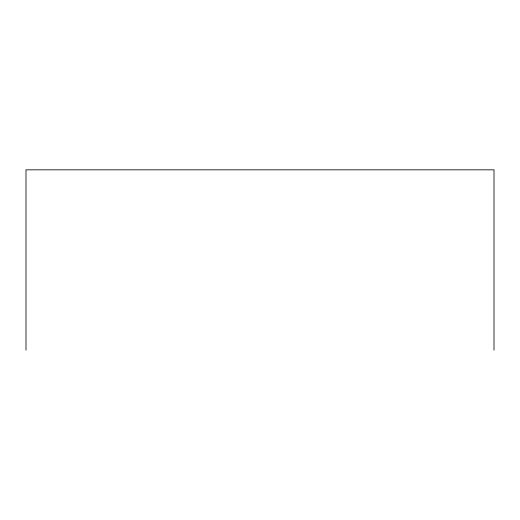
<?xml version="1.0" encoding="UTF-8"?>
<svg xmlns="http://www.w3.org/2000/svg" width="520" height="520" viewBox="0 0 520 520"><rect width="100%" height="100%" fill="white"/><g stroke="black" fill="none" stroke-linecap="round" stroke-linejoin="round"><path stroke-width="0.78" d="M494 350.168L494 169.832L26 169.832L26 350.168"/></g></svg>
